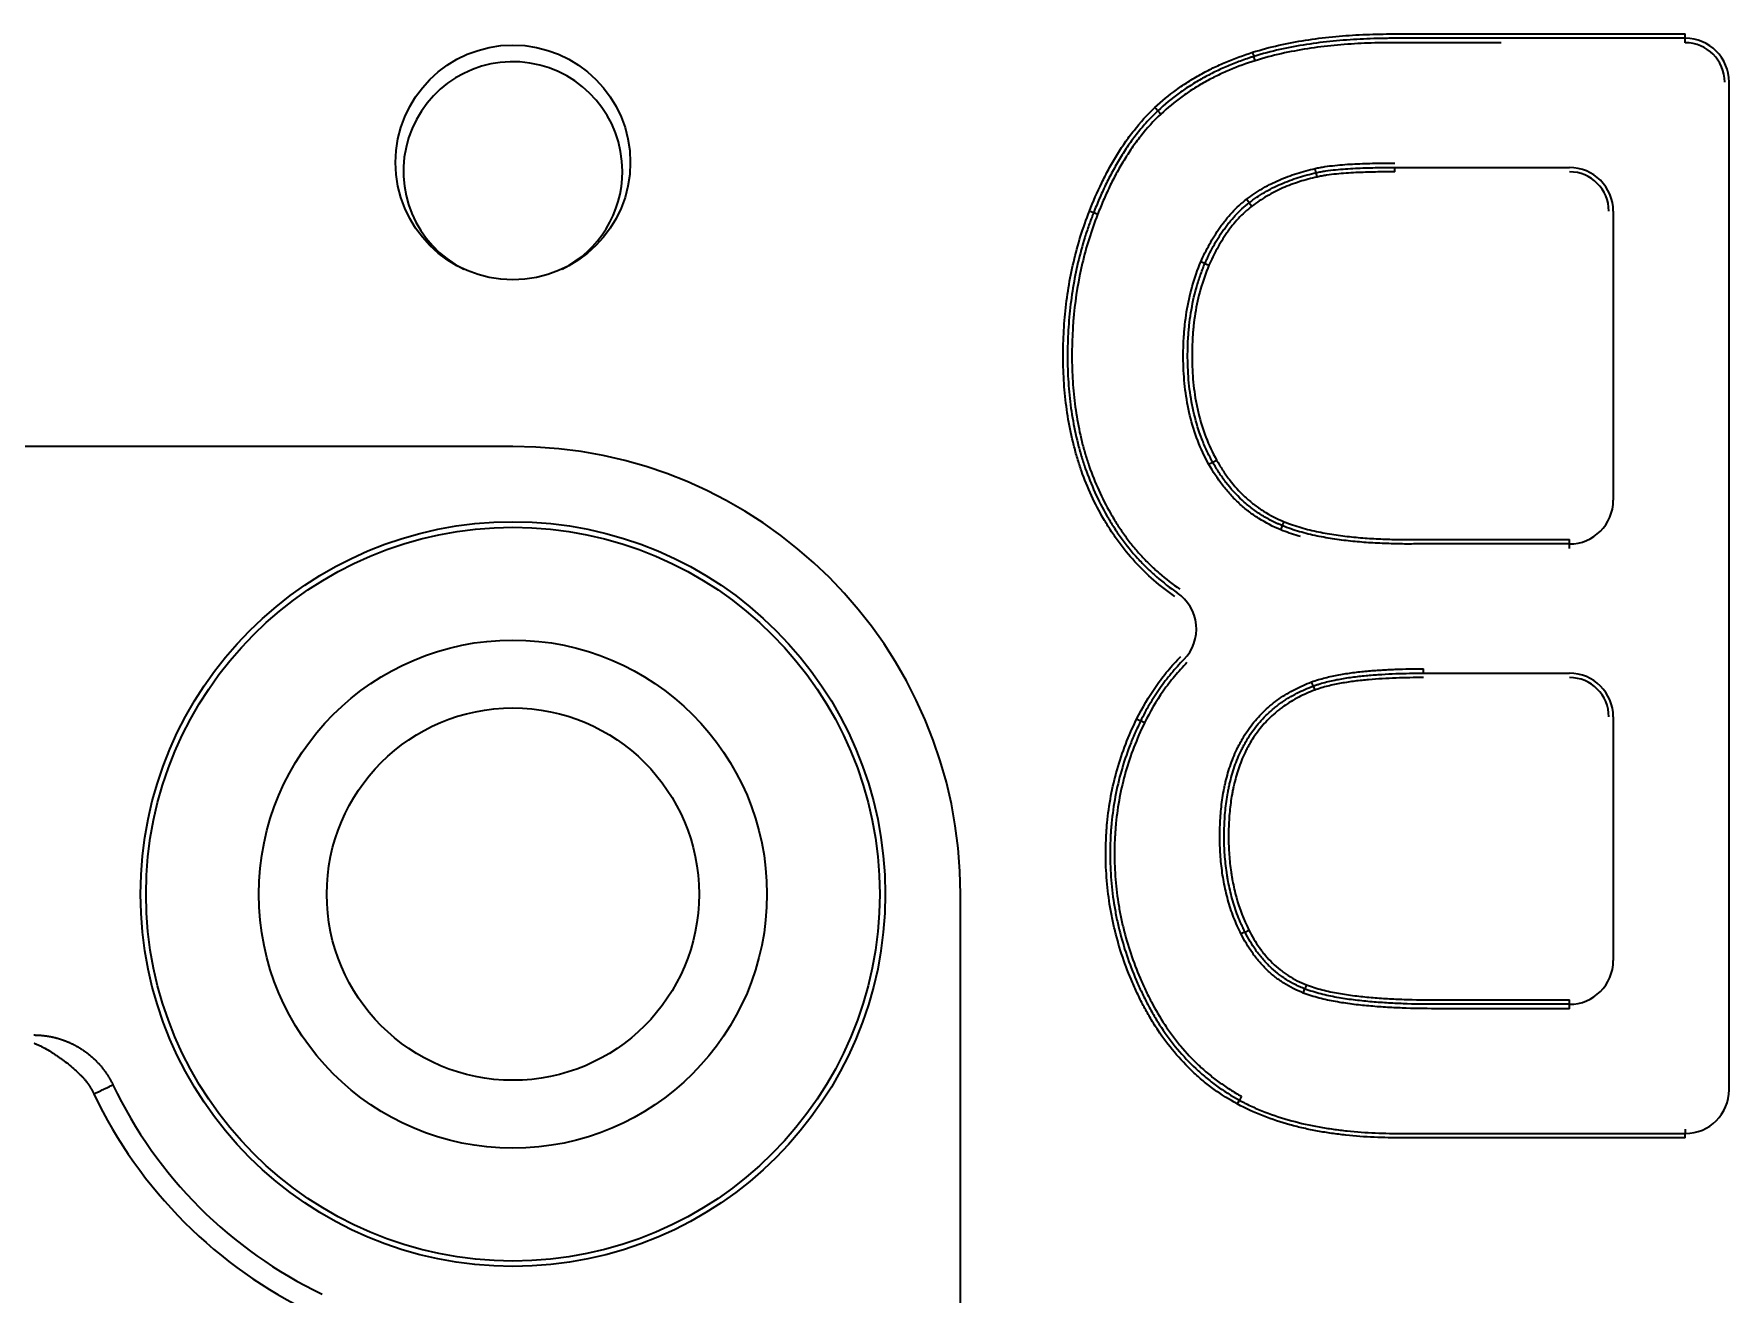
# Model space of a CAD drawing. Header units: inches. Extents: x 90 to 4162, y -443 to 3471.
# Drawn here: x 2273.96 to 2312.66, y 2682.14 to 2710.91 of the extents above; entities that cross this region are included whole.
import ezdxf

# ---------------------------------------------------------------- set-up
doc = ezdxf.new("R2010")
doc.units = ezdxf.units.IN
doc.layers.add('1', color=7, linetype='Continuous', true_color=0xffffff)

msp = doc.modelspace()

# ---------------------------------------------------------------- linework, layer by layer
at = {"layer": '1', "color": 7, "linetype": 'Continuous', "lineweight": 35}
for p, q in [((2311.656, 2710.81), (2311.656, 2710.91)), ((2311.656, 2710.71), (2311.656, 2710.81)), ((2301.835, 2710.299), (2301.804, 2710.395)), ((2312.656, 2686.81), (2312.656, 2709.81)), ((2303.249, 2707.643), (2303.227, 2707.741)), ((2305.028, 2707.762), (2305.028, 2707.862)), ((2305.028, 2707.862), (2309.011, 2707.862)), ((2301.702, 2707.056), (2301.64, 2707.135)), ((2298.146, 2706.826), (2298.053, 2706.862)), ((2301.702, 2707.056), (2301.763, 2706.977)), ((2310.011, 2706.862), (2310.011, 2700.267)), ((2300.689, 2705.668), (2300.597, 2705.709)), ((2300.689, 2705.668), (2300.78, 2705.628)), ((2284.891, 2701.494), (2270.891, 2701.494)), ((2300.868, 2701.134), (2300.955, 2701.183)), ((2302.421, 2699.59), (2302.459, 2699.682)), ((2309.011, 2699.267), (2309.011, 2699.367)), ((2309.011, 2699.167), (2309.011, 2699.267)), ((2305.682, 2696.318), (2305.682, 2696.418)), ((2305.682, 2696.318), (2309.011, 2696.318)), ((2303.16, 2696.024), (2303.195, 2695.93)), ((2299.22, 2695.225), (2299.131, 2695.268)), ((2310.011, 2695.318), (2310.011, 2689.759)), ((2295.108, 2677.276), (2295.108, 2691.276)), ((2301.605, 2690.409), (2301.694, 2690.454)), ((2302.935, 2689.017), (2302.971, 2689.11)), ((2309.011, 2688.759), (2309.011, 2688.859)), ((2309.011, 2688.659), (2309.011, 2688.759)), ((2301.525, 2686.659), (2301.477, 2686.571)), ((2301.477, 2686.571), (2301.429, 2686.484)), ((2311.656, 2685.91), (2311.656, 2685.81)), ((2311.656, 2685.71), (2311.656, 2685.81))]:
    msp.add_line(p, q, dxfattribs=at)
for centre, radius in [((2284.891, 2707.976), 2.68), ((2284.891, 2691.276), 8.5), ((2284.891, 2691.274), 8.375), ((2284.891, 2691.274), 5.8), ((2284.891, 2691.274), 4.25)]:
    msp.add_circle(centre, radius, dxfattribs=at)
for centre, radius, start, end in [((2311.656, 2709.81), 1, 0, 90), ((2311.656, 2709.81), 0.9, 0, 90), ((2284.891, 2707.776), 2.5, 0, 243.2925), ((2284.891, 2707.776), 2.5, 296.7019, 0), ((2309.011, 2706.862), 1, 0, 90), ((2309.011, 2706.862), 0.9, 0, 90), ((2284.891, 2691.276), 10.217, 0, 90), ((2309.011, 2700.267), 1, 270, 0), ((2299.494, 2697.328), 1, 315.5879, 55.5855), ((2309.011, 2695.318), 1, 0, 90), ((2309.011, 2695.318), 0.9, 0, 90), ((2309.011, 2689.759), 1, 270, 0), ((2284.891, 2691.276), 10.6, 205.5003, 244.4997), ((2284.891, 2691.276), 10.117, 205.5003, 244.4997), ((2311.656, 2686.81), 1, 270, 0)]:
    msp.add_arc(centre, radius, start, end, dxfattribs=at)
for centre, major_axis, ratio, start_param, end_param in [((2301.774, 2710.49), (0.03, -0.0954), 0.004943, 4.712389, 6.283185), ((2299.546, 2709.227), (0.0686, -0.0728), 0.005836, 0, 1.570796), ((2299.683, 2709.081), (0.0682, -0.0732), 0.005836, 1.570796, 3.141593), ((2298.239, 2706.789), (0.0931, -0.0365), 0.002154, 1.570796, 3.141593), ((2300.781, 2701.085), (-0.0872, -0.0489), 0.003959, 3.141593, 4.712389), ((2302.497, 2699.775), (-0.0377, -0.0926), 0.005423, 0, 1.570782), ((2303.125, 2696.118), (-0.0351, 0.0936), 0.002512, 3.141593, 4.712389), ((2299.31, 2695.18), (0.0897, -0.0441), 0.004362, 1.570796, 3.141593), ((2301.515, 2690.364), (-0.0892, -0.0452), 0.004078, 3.141593, 4.712389), ((2303.007, 2689.204), (-0.0364, -0.0931), 0.002929, 4.712393, 6.283185)]:
    msp.add_ellipse(centre, major_axis=major_axis, ratio=ratio, start_param=start_param, end_param=end_param, dxfattribs=at)
for points, knots in [([(2301.774, 2710.49), (2301.974, 2710.553), (2302.175, 2710.606), (2302.58, 2710.697), (2302.783, 2710.735), (2303.19, 2710.798), (2303.394, 2710.824), (2303.803, 2710.864), (2304.008, 2710.879), (2304.42, 2710.901), (2304.626, 2710.907), (2304.884, 2710.91), (2304.936, 2710.91), (2305.039, 2710.91), (2305.091, 2710.91), (2305.246, 2710.91), (2305.763, 2710.91), (2307.934, 2710.91), (2310.002, 2710.91), (2311.656, 2710.91)], [0, 0, 0, 0, 0.0625, 0.0625, 0.125, 0.125, 0.1875, 0.1875, 0.25, 0.25, 0.3125, 0.3125, 0.328125, 0.328125, 0.34375, 0.34375, 0.375, 0.5, 1, 1, 1, 1]), ([(2311.656, 2710.81), (2310.007, 2710.81), (2307.945, 2710.81), (2305.78, 2710.81), (2305.264, 2710.81), (2305.11, 2710.81), (2305.058, 2710.81), (2304.955, 2710.81), (2304.903, 2710.81), (2304.646, 2710.807), (2304.439, 2710.801), (2304.027, 2710.78), (2303.822, 2710.765), (2303.413, 2710.725), (2303.209, 2710.7), (2302.804, 2710.637), (2302.602, 2710.6), (2302.201, 2710.509), (2302.002, 2710.457), (2301.804, 2710.395)], [0, 0, 0, 0, 0.5, 0.625, 0.65625, 0.65625, 0.671875, 0.671875, 0.6875, 0.6875, 0.75, 0.75, 0.8125, 0.8125, 0.875, 0.875, 0.9375, 0.9375, 1, 1, 1, 1]), ([(2307.456, 2710.71), (2307.212, 2710.71), (2306.556, 2710.71), (2305.798, 2710.71), (2305.284, 2710.71), (2305.13, 2710.71), (2305.079, 2710.71), (2304.976, 2710.71), (2304.925, 2710.71), (2304.668, 2710.708), (2304.462, 2710.702), (2304.051, 2710.682), (2303.846, 2710.667), (2303.439, 2710.628), (2303.235, 2710.603), (2302.831, 2710.54), (2302.63, 2710.503), (2302.23, 2710.414), (2302.032, 2710.361), (2301.835, 2710.299)], [0, 0, 0, 0, 0.129346, 0.34701, 0.401426, 0.401426, 0.428634, 0.428634, 0.455842, 0.455842, 0.564673, 0.564673, 0.673505, 0.673505, 0.782337, 0.782337, 0.891168, 0.891168, 1, 1, 1, 1]), ([(2299.546, 2709.227), (2299.703, 2709.375), (2299.869, 2709.512), (2300.129, 2709.7), (2300.263, 2709.791), (2300.4, 2709.875), (2300.493, 2709.93), (2300.54, 2709.957), (2300.681, 2710.036), (2300.776, 2710.085), (2300.922, 2710.156), (2300.97, 2710.179), (2301.069, 2710.223), (2301.118, 2710.245), (2301.366, 2710.35), (2301.568, 2710.424), (2301.774, 2710.49)], [0, 0, 0, 0, 0.25, 0.25, 0.375, 0.4375, 0.4375, 0.5, 0.5, 0.625, 0.625, 0.6875, 0.6875, 0.75, 0.75, 1, 1, 1, 1]), ([(2301.804, 2710.395), (2301.779, 2710.387), (2301.754, 2710.378), (2301.704, 2710.362), (2301.628, 2710.336), (2301.454, 2710.274), (2301.306, 2710.216), (2301.16, 2710.154), (2301.111, 2710.133), (2301.015, 2710.089), (2300.871, 2710.022), (2300.73, 2709.948), (2300.591, 2709.871), (2300.545, 2709.845), (2300.454, 2709.791), (2300.319, 2709.708), (2300.013, 2709.501), (2299.769, 2709.3), (2299.614, 2709.154)], [0, 0, 0, 0, 0.03125, 0.03125, 0.0625, 0.125, 0.25, 0.25, 0.3125, 0.3125, 0.375, 0.5, 0.5, 0.5625, 0.5625, 0.625, 0.75, 1, 1, 1, 1]), ([(2301.835, 2710.299), (2301.636, 2710.236), (2301.441, 2710.164), (2301.201, 2710.063), (2301.154, 2710.042), (2301.059, 2709.999), (2300.918, 2709.933), (2300.779, 2709.861), (2300.597, 2709.761), (2300.508, 2709.707), (2300.332, 2709.596), (2300.246, 2709.538), (2299.995, 2709.356), (2299.835, 2709.224), (2299.683, 2709.081)], [0, 0, 0, 0, 0.25, 0.25, 0.3125, 0.3125, 0.375, 0.5, 0.5, 0.625, 0.625, 0.75, 0.75, 1, 1, 1, 1]), ([(2298.053, 2706.862), (2298.138, 2707.082), (2298.231, 2707.297), (2298.384, 2707.615), (2298.438, 2707.719), (2298.521, 2707.874), (2298.55, 2707.926), (2298.609, 2708.028), (2298.638, 2708.079), (2298.73, 2708.229), (2298.794, 2708.328), (2298.894, 2708.473), (2298.928, 2708.521), (2298.998, 2708.615), (2299.034, 2708.662), (2299.216, 2708.893), (2299.374, 2709.066), (2299.546, 2709.227)], [0, 0, 0, 0, 0.25, 0.25, 0.375, 0.375, 0.4375, 0.4375, 0.5, 0.5, 0.625, 0.625, 0.6875, 0.6875, 0.75, 0.75, 1, 1, 1, 1]), ([(2299.614, 2709.154), (2299.609, 2709.149), (2299.604, 2709.144), (2299.593, 2709.134), (2299.577, 2709.119), (2299.541, 2709.084), (2299.469, 2709.013), (2299.41, 2708.95), (2299.293, 2708.822), (2299.218, 2708.734), (2299.111, 2708.598), (2299.075, 2708.552), (2299.007, 2708.459), (2298.973, 2708.411), (2298.875, 2708.269), (2298.812, 2708.172), (2298.722, 2708.023), (2298.693, 2707.974), (2298.635, 2707.873), (2298.607, 2707.823), (2298.525, 2707.67), (2298.472, 2707.567), (2298.372, 2707.359), (2298.324, 2707.253), (2298.232, 2707.041), (2298.188, 2706.934), (2298.146, 2706.826)], [0, 0, 0, 0, 0.007812, 0.007812, 0.015625, 0.03125, 0.0625, 0.125, 0.125, 0.25, 0.25, 0.3125, 0.3125, 0.375, 0.375, 0.5, 0.5, 0.5625, 0.5625, 0.625, 0.625, 0.75, 0.75, 0.875, 0.875, 1, 1, 1, 1]), ([(2299.683, 2709.081), (2299.516, 2708.926), (2299.364, 2708.757), (2299.188, 2708.534), (2299.153, 2708.489), (2299.085, 2708.397), (2299.052, 2708.35), (2298.956, 2708.21), (2298.894, 2708.114), (2298.806, 2707.968), (2298.777, 2707.919), (2298.72, 2707.82), (2298.693, 2707.771), (2298.612, 2707.62), (2298.56, 2707.519), (2298.461, 2707.314), (2298.414, 2707.21), (2298.324, 2707.001), (2298.281, 2706.896), (2298.239, 2706.79)], [0, 0, 0, 0, 0.25, 0.25, 0.3125, 0.3125, 0.375, 0.375, 0.5, 0.5, 0.5625, 0.5625, 0.625, 0.625, 0.75, 0.75, 0.875, 0.875, 1, 1, 1, 1]), ([(2303.204, 2707.838), (2303.241, 2707.847), (2303.279, 2707.855), (2303.354, 2707.869), (2303.391, 2707.875), (2303.504, 2707.892), (2303.58, 2707.901), (2303.732, 2707.917), (2303.808, 2707.924), (2303.96, 2707.935), (2304.036, 2707.939), (2304.265, 2707.95), (2304.417, 2707.955), (2304.722, 2707.961), (2304.875, 2707.962), (2305.028, 2707.962)], [0, 0, 0, 0, 0.0625, 0.0625, 0.125, 0.125, 0.25, 0.25, 0.375, 0.375, 0.5, 0.5, 0.75, 0.75, 1, 1, 1, 1]), ([(2301.64, 2707.135), (2301.754, 2707.224), (2301.873, 2707.305), (2302.028, 2707.396), (2302.06, 2707.414), (2302.123, 2707.449), (2302.219, 2707.499), (2302.316, 2707.545), (2302.448, 2707.603), (2302.515, 2707.63), (2302.65, 2707.681), (2302.718, 2707.704), (2302.855, 2707.748), (2302.924, 2707.768), (2303.064, 2707.805), (2303.134, 2707.822), (2303.204, 2707.838)], [0, 0, 0, 0, 0.25, 0.25, 0.3125, 0.3125, 0.375, 0.5, 0.5, 0.625, 0.625, 0.75, 0.75, 0.875, 0.875, 1, 1, 1, 1]), ([(2301.702, 2707.056), (2301.716, 2707.067), (2301.73, 2707.078), (2301.758, 2707.099), (2301.8, 2707.13), (2301.9, 2707.201), (2301.989, 2707.257), (2302.11, 2707.328), (2302.172, 2707.362), (2302.297, 2707.426), (2302.361, 2707.456), (2302.489, 2707.512), (2302.555, 2707.538), (2302.686, 2707.588), (2302.753, 2707.61), (2302.953, 2707.674), (2303.089, 2707.71), (2303.227, 2707.741)], [0, 0, 0, 0, 0.03125, 0.03125, 0.0625, 0.125, 0.25, 0.25, 0.375, 0.375, 0.5, 0.5, 0.625, 0.625, 0.75, 0.75, 1, 1, 1, 1]), ([(2303.249, 2707.643), (2303.115, 2707.614), (2302.983, 2707.579), (2302.787, 2707.517), (2302.723, 2707.494), (2302.594, 2707.446), (2302.531, 2707.421), (2302.405, 2707.366), (2302.344, 2707.337), (2302.222, 2707.275), (2302.162, 2707.242), (2301.985, 2707.138), (2301.871, 2707.062), (2301.763, 2706.977)], [0, 0, 0, 0, 0.25, 0.25, 0.375, 0.375, 0.5, 0.5, 0.625, 0.625, 0.75, 0.75, 1, 1, 1, 1]), ([(2303.227, 2707.741), (2303.227, 2707.741), (2303.226, 2707.741), (2303.226, 2707.744), (2303.225, 2707.746), (2303.224, 2707.75), (2303.224, 2707.753), (2303.222, 2707.761), (2303.221, 2707.765), (2303.219, 2707.774), (2303.218, 2707.779), (2303.215, 2707.789), (2303.214, 2707.795), (2303.211, 2707.807), (2303.21, 2707.813), (2303.207, 2707.825), (2303.206, 2707.832), (2303.204, 2707.838)], [0, 0, 0, 0, 0.113036, 0.113036, 0.239746, 0.239746, 0.366455, 0.366455, 0.493164, 0.493164, 0.619873, 0.619873, 0.746582, 0.746582, 0.873291, 0.873291, 1, 1, 1, 1]), ([(2303.227, 2707.741), (2303.263, 2707.749), (2303.3, 2707.757), (2303.374, 2707.771), (2303.411, 2707.777), (2303.523, 2707.794), (2303.598, 2707.803), (2303.748, 2707.818), (2303.823, 2707.824), (2303.973, 2707.835), (2304.049, 2707.84), (2304.274, 2707.851), (2304.425, 2707.855), (2304.726, 2707.861), (2304.877, 2707.862), (2305.028, 2707.862)], [0, 0, 0, 0, 0.0625, 0.0625, 0.125, 0.125, 0.25, 0.25, 0.375, 0.375, 0.5, 0.5, 0.75, 0.75, 1, 1, 1, 1]), ([(2305.028, 2707.762), (2304.879, 2707.762), (2304.73, 2707.761), (2304.432, 2707.755), (2304.284, 2707.751), (2304.061, 2707.74), (2303.986, 2707.736), (2303.838, 2707.725), (2303.764, 2707.719), (2303.616, 2707.704), (2303.542, 2707.695), (2303.432, 2707.679), (2303.395, 2707.673), (2303.322, 2707.659), (2303.285, 2707.652), (2303.249, 2707.643)], [0, 0, 0, 0, 0.25, 0.25, 0.5, 0.5, 0.625, 0.625, 0.75, 0.75, 0.875, 0.875, 0.9375, 0.9375, 1, 1, 1, 1]), ([(2300.597, 2705.709), (2300.657, 2705.845), (2300.722, 2705.979), (2300.83, 2706.175), (2300.868, 2706.24), (2300.946, 2706.366), (2300.987, 2706.428), (2301.052, 2706.52), (2301.074, 2706.55), (2301.119, 2706.609), (2301.142, 2706.639), (2301.212, 2706.725), (2301.261, 2706.781), (2301.412, 2706.944), (2301.522, 2707.044), (2301.64, 2707.135)], [0, 0, 0, 0, 0.25, 0.25, 0.375, 0.375, 0.5, 0.5, 0.5625, 0.5625, 0.625, 0.625, 0.75, 0.75, 1, 1, 1, 1]), ([(2300.002, 2698.071), (2299.665, 2698.302), (2299.362, 2698.565), (2298.956, 2699.009), (2298.797, 2699.203), (2298.651, 2699.41), (2298.593, 2699.494), (2298.565, 2699.536), (2298.481, 2699.665), (2298.428, 2699.751), (2298.174, 2700.189), (2298.006, 2700.555), (2297.839, 2701.031), (2297.792, 2701.175), (2297.749, 2701.322), (2297.722, 2701.42), (2297.709, 2701.469), (2297.646, 2701.715), (2297.604, 2701.913), (2297.537, 2702.309), (2297.511, 2702.508), (2297.473, 2702.907), (2297.461, 2703.107), (2297.453, 2703.408), (2297.452, 2703.508), (2297.453, 2703.71), (2297.457, 2703.911), (2297.467, 2704.113), (2297.48, 2704.315), (2297.488, 2704.416), (2297.537, 2704.92), (2297.601, 2705.317), (2297.785, 2706.099), (2297.904, 2706.484), (2298.053, 2706.862)], [0, 0, 0, 0, 0.125, 0.125, 0.1875, 0.203125, 0.203125, 0.21875, 0.21875, 0.25, 0.25, 0.375, 0.375, 0.40625, 0.421875, 0.421875, 0.4375, 0.4375, 0.5, 0.5, 0.5625, 0.5625, 0.625, 0.625, 0.65625, 0.65625, 0.6875, 0.71875, 0.71875, 0.75, 0.75, 0.875, 0.875, 1, 1, 1, 1]), ([(2298.146, 2706.826), (2298.145, 2706.823), (2298.144, 2706.82), (2298.141, 2706.814), (2298.138, 2706.806), (2298.13, 2706.785), (2298.114, 2706.744), (2298.084, 2706.663), (2298.024, 2706.499), (2297.915, 2706.169), (2297.837, 2705.883), (2297.701, 2705.306), (2297.637, 2704.915), (2297.589, 2704.419), (2297.58, 2704.319), (2297.567, 2704.121), (2297.557, 2703.922), (2297.553, 2703.724), (2297.552, 2703.526), (2297.553, 2703.427), (2297.56, 2703.131), (2297.571, 2702.934), (2297.607, 2702.542), (2297.632, 2702.346), (2297.698, 2701.955), (2297.738, 2701.761), (2297.799, 2701.519), (2297.812, 2701.47), (2297.838, 2701.373), (2297.88, 2701.229), (2298.048, 2700.708), (2298.252, 2700.257), (2298.5, 2699.825), (2298.552, 2699.74), (2298.633, 2699.614), (2298.661, 2699.572), (2298.718, 2699.489), (2298.747, 2699.448), (2298.894, 2699.244), (2299.019, 2699.089), (2299.221, 2698.867), (2299.291, 2698.795), (2299.398, 2698.69), (2299.435, 2698.655), (2299.509, 2698.587), (2299.695, 2698.42), (2299.893, 2698.267), (2300.059, 2698.153)], [0, 0, 0, 0, 0.000977, 0.000977, 0.001953, 0.003906, 0.007812, 0.015625, 0.03125, 0.0625, 0.125, 0.125, 0.25, 0.25, 0.28125, 0.28125, 0.3125, 0.34375, 0.34375, 0.375, 0.375, 0.4375, 0.4375, 0.5, 0.5, 0.5625, 0.5625, 0.578125, 0.578125, 0.59375, 0.625, 0.75, 0.75, 0.78125, 0.78125, 0.796875, 0.796875, 0.8125, 0.8125, 0.875, 0.875, 0.90625, 0.90625, 0.921875, 0.921875, 0.9375, 1, 1, 1, 1]), ([(2298.239, 2706.79), (2298.095, 2706.423), (2297.979, 2706.049), (2297.8, 2705.291), (2297.737, 2704.906), (2297.694, 2704.467), (2297.689, 2704.418), (2297.681, 2704.32), (2297.678, 2704.271), (2297.668, 2704.123), (2297.658, 2703.927), (2297.651, 2703.634), (2297.653, 2703.439), (2297.66, 2703.147), (2297.67, 2702.953), (2297.705, 2702.566), (2297.73, 2702.373), (2297.793, 2701.988), (2297.832, 2701.797), (2297.892, 2701.558), (2297.904, 2701.51), (2297.93, 2701.415), (2297.944, 2701.368), (2297.986, 2701.226), (2298.136, 2700.757), (2298.337, 2700.312), (2298.58, 2699.886), (2298.631, 2699.802), (2298.711, 2699.678), (2298.738, 2699.636), (2298.794, 2699.554), (2298.822, 2699.514), (2298.88, 2699.433), (2298.91, 2699.394), (2298.969, 2699.315), (2299.061, 2699.199), (2299.221, 2699.011), (2299.358, 2698.869), (2299.464, 2698.765), (2299.5, 2698.731), (2299.573, 2698.664), (2299.757, 2698.499), (2299.952, 2698.348), (2300.115, 2698.236)], [0, 0, 0, 0, 0.125, 0.125, 0.25, 0.25, 0.265625, 0.265625, 0.28125, 0.28125, 0.3125, 0.34375, 0.375, 0.375, 0.4375, 0.4375, 0.5, 0.5, 0.5625, 0.5625, 0.578125, 0.578125, 0.59375, 0.59375, 0.625, 0.75, 0.75, 0.78125, 0.78125, 0.796875, 0.796875, 0.8125, 0.8125, 0.828125, 0.828125, 0.84375, 0.875, 0.90625, 0.90625, 0.921875, 0.921875, 0.9375, 1, 1, 1, 1]), ([(2300.689, 2705.668), (2300.703, 2705.702), (2300.718, 2705.735), (2300.749, 2705.8), (2300.795, 2705.899), (2300.845, 2705.995), (2300.915, 2706.122), (2300.952, 2706.185), (2301.028, 2706.308), (2301.068, 2706.368), (2301.13, 2706.457), (2301.151, 2706.486), (2301.195, 2706.544), (2301.217, 2706.573), (2301.286, 2706.657), (2301.333, 2706.712), (2301.48, 2706.87), (2301.586, 2706.968), (2301.702, 2707.056)], [0, 0, 0, 0, 0.0625, 0.0625, 0.125, 0.25, 0.25, 0.375, 0.375, 0.5, 0.5, 0.5625, 0.5625, 0.625, 0.625, 0.75, 0.75, 1, 1, 1, 1]), ([(2301.763, 2706.977), (2301.651, 2706.892), (2301.548, 2706.797), (2301.405, 2706.643), (2301.359, 2706.59), (2301.293, 2706.507), (2301.271, 2706.48), (2301.229, 2706.423), (2301.167, 2706.338), (2301.109, 2706.25), (2301.035, 2706.13), (2301, 2706.069), (2300.898, 2705.884), (2300.837, 2705.757), (2300.78, 2705.628)], [0, 0, 0, 0, 0.25, 0.25, 0.375, 0.375, 0.4375, 0.4375, 0.5, 0.625, 0.625, 0.75, 0.75, 1, 1, 1, 1]), ([(2300.78, 2701.085), (2300.682, 2701.261), (2300.598, 2701.441), (2300.455, 2701.812), (2300.396, 2702.003), (2300.301, 2702.393), (2300.266, 2702.589), (2300.217, 2702.982), (2300.203, 2703.179), (2300.195, 2703.476), (2300.194, 2703.575), (2300.197, 2703.774), (2300.201, 2703.873), (2300.21, 2704.023), (2300.213, 2704.073), (2300.222, 2704.172), (2300.236, 2704.321), (2300.256, 2704.469), (2300.303, 2704.762), (2300.345, 2704.956), (2300.453, 2705.336), (2300.518, 2705.524), (2300.597, 2705.709)], [0, 0, 0, 0, 0.125, 0.125, 0.25, 0.25, 0.375, 0.375, 0.5, 0.5, 0.5625, 0.5625, 0.625, 0.625, 0.65625, 0.65625, 0.6875, 0.75, 0.75, 0.875, 0.875, 1, 1, 1, 1]), ([(2300.868, 2701.134), (2300.866, 2701.137), (2300.865, 2701.139), (2300.862, 2701.145), (2300.857, 2701.153), (2300.847, 2701.172), (2300.827, 2701.209), (2300.787, 2701.285), (2300.711, 2701.439), (2300.654, 2701.573), (2300.549, 2701.845), (2300.492, 2702.032), (2300.434, 2702.27), (2300.423, 2702.318), (2300.403, 2702.414), (2300.375, 2702.558), (2300.353, 2702.702), (2300.317, 2702.991), (2300.303, 2703.184), (2300.295, 2703.474), (2300.294, 2703.571), (2300.297, 2703.765), (2300.301, 2703.863), (2300.309, 2704.009), (2300.313, 2704.057), (2300.321, 2704.155), (2300.325, 2704.204), (2300.341, 2704.35), (2300.354, 2704.447), (2300.4, 2704.736), (2300.441, 2704.927), (2300.52, 2705.209), (2300.55, 2705.302), (2300.615, 2705.487), (2300.65, 2705.578), (2300.689, 2705.668)], [0, 0, 0, 0, 0.001953, 0.001953, 0.003906, 0.007812, 0.015625, 0.03125, 0.0625, 0.125, 0.125, 0.25, 0.25, 0.28125, 0.28125, 0.3125, 0.375, 0.375, 0.5, 0.5, 0.5625, 0.5625, 0.625, 0.625, 0.65625, 0.65625, 0.6875, 0.6875, 0.75, 0.75, 0.875, 0.875, 0.9375, 0.9375, 1, 1, 1, 1]), ([(2300.78, 2705.628), (2300.704, 2705.451), (2300.642, 2705.271), (2300.539, 2704.904), (2300.498, 2704.718), (2300.453, 2704.435), (2300.441, 2704.34), (2300.425, 2704.197), (2300.421, 2704.149), (2300.413, 2704.053), (2300.402, 2703.91), (2300.397, 2703.767), (2300.394, 2703.576), (2300.395, 2703.481), (2300.402, 2703.196), (2300.416, 2703.006), (2300.451, 2702.722), (2300.465, 2702.628), (2300.491, 2702.487), (2300.5, 2702.44), (2300.519, 2702.345), (2300.53, 2702.298), (2300.586, 2702.064), (2300.643, 2701.881), (2300.78, 2701.525), (2300.861, 2701.351), (2300.955, 2701.183)], [0, 0, 0, 0, 0.125, 0.125, 0.25, 0.25, 0.3125, 0.3125, 0.34375, 0.34375, 0.375, 0.4375, 0.4375, 0.5, 0.5, 0.625, 0.625, 0.6875, 0.6875, 0.71875, 0.71875, 0.75, 0.75, 0.875, 0.875, 1, 1, 1, 1]), ([(2302.421, 2699.59), (2302.246, 2699.662), (2302.077, 2699.749), (2301.877, 2699.876), (2301.838, 2699.902), (2301.76, 2699.956), (2301.646, 2700.04), (2301.468, 2700.191), (2301.303, 2700.357), (2301.21, 2700.464), (2301.149, 2700.536), (2301.12, 2700.573), (2300.975, 2700.761), (2300.873, 2700.92), (2300.78, 2701.085)], [0, 0, 0, 0, 0.25, 0.25, 0.3125, 0.3125, 0.375, 0.5, 0.625, 0.6875, 0.6875, 0.75, 0.75, 1, 1, 1, 1]), ([(2302.459, 2699.682), (2302.449, 2699.687), (2302.438, 2699.691), (2302.417, 2699.7), (2302.385, 2699.714), (2302.312, 2699.747), (2302.168, 2699.817), (2302.048, 2699.886), (2301.932, 2699.959), (2301.894, 2699.985), (2301.818, 2700.038), (2301.708, 2700.119), (2301.465, 2700.324), (2301.281, 2700.527), (2301.141, 2700.709), (2301.114, 2700.746), (2301.061, 2700.821), (2301.035, 2700.859), (2300.96, 2700.975), (2300.913, 2701.054), (2300.868, 2701.134)], [0, 0, 0, 0, 0.015625, 0.015625, 0.03125, 0.0625, 0.125, 0.25, 0.25, 0.3125, 0.3125, 0.375, 0.5, 0.75, 0.75, 0.8125, 0.8125, 0.875, 0.875, 1, 1, 1, 1]), ([(2300.955, 2701.183), (2300.999, 2701.105), (2301.044, 2701.028), (2301.117, 2700.916), (2301.142, 2700.88), (2301.194, 2700.807), (2301.22, 2700.771), (2301.356, 2700.594), (2301.474, 2700.463), (2301.668, 2700.284), (2301.769, 2700.198), (2301.876, 2700.119), (2301.949, 2700.068), (2301.986, 2700.043), (2302.174, 2699.924), (2302.332, 2699.843), (2302.497, 2699.775)], [0, 0, 0, 0, 0.125, 0.125, 0.1875, 0.1875, 0.25, 0.25, 0.5, 0.5, 0.625, 0.6875, 0.6875, 0.75, 0.75, 1, 1, 1, 1]), ([(2302.869, 2699.438), (2302.85, 2699.444), (2302.832, 2699.449), (2302.68, 2699.493), (2302.55, 2699.537), (2302.421, 2699.59)], [0, 0, 0, 0, 0.122999, 0.122999, 1, 1, 1, 1]), ([(2309.011, 2699.267), (2307.911, 2699.267), (2306.743, 2699.267), (2305.574, 2699.267), (2305.437, 2699.267), (2305.368, 2699.266), (2305.162, 2699.267), (2305.025, 2699.27), (2304.75, 2699.279), (2304.612, 2699.285), (2304.338, 2699.302), (2304.201, 2699.313), (2303.928, 2699.341), (2303.792, 2699.357), (2303.588, 2699.387), (2303.52, 2699.398), (2303.384, 2699.422), (2303.317, 2699.435), (2303.115, 2699.477), (2302.981, 2699.51), (2302.717, 2699.586), (2302.587, 2699.63), (2302.459, 2699.682)], [0, 0, 0, 0, 0.5, 0.53125, 0.53125, 0.5625, 0.5625, 0.625, 0.625, 0.6875, 0.6875, 0.75, 0.75, 0.8125, 0.8125, 0.84375, 0.84375, 0.875, 0.875, 0.9375, 0.9375, 1, 1, 1, 1]), ([(2302.497, 2699.775), (2302.562, 2699.748), (2302.626, 2699.725), (2302.756, 2699.68), (2302.821, 2699.66), (2303.018, 2699.603), (2303.15, 2699.572), (2303.416, 2699.517), (2303.55, 2699.494), (2303.819, 2699.455), (2303.954, 2699.438), (2304.225, 2699.411), (2304.361, 2699.401), (2304.634, 2699.384), (2304.77, 2699.378), (2305.044, 2699.369), (2305.181, 2699.367), (2305.352, 2699.367), (2305.386, 2699.367), (2305.454, 2699.367), (2305.557, 2699.367), (2306.754, 2699.367), (2307.917, 2699.367), (2309.011, 2699.367)], [0, 0, 0, 0, 0.03125, 0.03125, 0.0625, 0.0625, 0.125, 0.125, 0.1875, 0.1875, 0.25, 0.25, 0.3125, 0.3125, 0.375, 0.375, 0.4375, 0.4375, 0.453125, 0.453125, 0.46875, 0.5, 1, 1, 1, 1]), ([(2299.131, 2695.268), (2299.259, 2695.532), (2299.407, 2695.784), (2299.66, 2696.144), (2299.749, 2696.261), (2299.936, 2696.485), (2300.034, 2696.594), (2300.136, 2696.699)], [0, 0, 0, 0, 0.5, 0.5, 0.75, 0.75, 1, 1, 1, 1]), ([(2300.208, 2696.629), (2300.107, 2696.526), (2300.011, 2696.419), (2299.828, 2696.199), (2299.74, 2696.085), (2299.575, 2695.85), (2299.497, 2695.729), (2299.351, 2695.481), (2299.283, 2695.354), (2299.22, 2695.225)], [0, 0, 0, 0, 0.25, 0.25, 0.5, 0.5, 0.75, 0.75, 1, 1, 1, 1]), ([(2300.279, 2696.559), (2300.18, 2696.458), (2300.086, 2696.353), (2299.906, 2696.137), (2299.82, 2696.025), (2299.576, 2695.678), (2299.434, 2695.435), (2299.31, 2695.181)], [0, 0, 0, 0, 0.25, 0.25, 0.5, 0.5, 1, 1, 1, 1]), ([(2303.125, 2696.118), (2303.176, 2696.137), (2303.227, 2696.154), (2303.33, 2696.186), (2303.382, 2696.2), (2303.538, 2696.24), (2303.643, 2696.262), (2303.802, 2696.291), (2303.855, 2696.3), (2303.962, 2696.316), (2304.015, 2696.324), (2304.176, 2696.345), (2304.283, 2696.356), (2304.497, 2696.376), (2304.605, 2696.384), (2304.82, 2696.397), (2304.928, 2696.403), (2305.251, 2696.415), (2305.467, 2696.418), (2305.682, 2696.418)], [0, 0, 0, 0, 0.0625, 0.0625, 0.125, 0.125, 0.25, 0.25, 0.3125, 0.3125, 0.375, 0.375, 0.5, 0.5, 0.625, 0.625, 0.75, 0.75, 1, 1, 1, 1]), ([(2303.16, 2696.024), (2303.163, 2696.025), (2303.166, 2696.026), (2303.173, 2696.029), (2303.182, 2696.032), (2303.204, 2696.04), (2303.248, 2696.055), (2303.286, 2696.067), (2303.362, 2696.091), (2303.413, 2696.105), (2303.567, 2696.144), (2303.671, 2696.166), (2303.88, 2696.203), (2303.985, 2696.219), (2304.196, 2696.246), (2304.302, 2696.258), (2304.514, 2696.277), (2304.62, 2696.285), (2304.832, 2696.298), (2304.938, 2696.303), (2305.257, 2696.315), (2305.47, 2696.318), (2305.682, 2696.318)], [0, 0, 0, 0, 0.003906, 0.003906, 0.007812, 0.015625, 0.03125, 0.0625, 0.0625, 0.125, 0.125, 0.25, 0.25, 0.375, 0.375, 0.5, 0.5, 0.625, 0.625, 0.75, 0.75, 1, 1, 1, 1]), ([(2301.515, 2690.364), (2301.452, 2690.49), (2301.395, 2690.618), (2301.295, 2690.878), (2301.252, 2691.01), (2301.178, 2691.279), (2301.146, 2691.415), (2301.108, 2691.622), (2301.096, 2691.691), (2301.077, 2691.83), (2301.068, 2691.9), (2301.046, 2692.108), (2301.037, 2692.246), (2301.03, 2692.454), (2301.029, 2692.524), (2301.029, 2692.662), (2301.03, 2692.731), (2301.036, 2692.939), (2301.045, 2693.078), (2301.073, 2693.355), (2301.093, 2693.493), (2301.125, 2693.666), (2301.132, 2693.701), (2301.146, 2693.769), (2301.169, 2693.872), (2301.196, 2693.973), (2301.255, 2694.174), (2301.301, 2694.306), (2301.382, 2694.499), (2301.411, 2694.563), (2301.458, 2694.658), (2301.474, 2694.689), (2301.507, 2694.751), (2301.524, 2694.782), (2301.612, 2694.934), (2301.69, 2695.049), (2301.861, 2695.267), (2301.955, 2695.37), (2302.107, 2695.514), (2302.16, 2695.56), (2302.269, 2695.649), (2302.326, 2695.692), (2302.497, 2695.812), (2302.617, 2695.884), (2302.865, 2696.012), (2302.993, 2696.069), (2303.125, 2696.118)], [0, 0, 0, 0, 0.0625, 0.0625, 0.125, 0.125, 0.1875, 0.1875, 0.21875, 0.21875, 0.25, 0.25, 0.3125, 0.3125, 0.34375, 0.34375, 0.375, 0.375, 0.4375, 0.4375, 0.5, 0.5, 0.515625, 0.515625, 0.53125, 0.5625, 0.5625, 0.625, 0.625, 0.65625, 0.65625, 0.671875, 0.671875, 0.6875, 0.6875, 0.75, 0.75, 0.8125, 0.8125, 0.84375, 0.84375, 0.875, 0.875, 0.9375, 0.9375, 1, 1, 1, 1]), ([(2301.605, 2690.409), (2301.604, 2690.411), (2301.603, 2690.413), (2301.601, 2690.416), (2301.598, 2690.422), (2301.591, 2690.436), (2301.578, 2690.462), (2301.552, 2690.516), (2301.502, 2690.625), (2301.463, 2690.719), (2301.39, 2690.909), (2301.348, 2691.038), (2301.276, 2691.299), (2301.245, 2691.432), (2301.214, 2691.599), (2301.208, 2691.633), (2301.197, 2691.7), (2301.191, 2691.734), (2301.177, 2691.836), (2301.168, 2691.903), (2301.147, 2692.106), (2301.137, 2692.241), (2301.13, 2692.444), (2301.129, 2692.512), (2301.129, 2692.647), (2301.13, 2692.714), (2301.135, 2692.917), (2301.143, 2693.051), (2301.17, 2693.321), (2301.188, 2693.455), (2301.219, 2693.623), (2301.225, 2693.657), (2301.239, 2693.724), (2301.246, 2693.758), (2301.269, 2693.858), (2301.286, 2693.924), (2301.342, 2694.121), (2301.387, 2694.249), (2301.464, 2694.438), (2301.492, 2694.5), (2301.537, 2694.592), (2301.552, 2694.623), (2301.584, 2694.684), (2301.601, 2694.714), (2301.652, 2694.803), (2301.687, 2694.862), (2301.763, 2694.975), (2301.802, 2695.03), (2301.927, 2695.19), (2302.017, 2695.29), (2302.165, 2695.431), (2302.216, 2695.476), (2302.295, 2695.542), (2302.322, 2695.563), (2302.377, 2695.605), (2302.405, 2695.625), (2302.461, 2695.665), (2302.49, 2695.684), (2302.547, 2695.722), (2302.634, 2695.777), (2302.724, 2695.827), (2302.906, 2695.921), (2303.031, 2695.976), (2303.16, 2696.024)], [0, 0, 0, 0, 0.000977, 0.000977, 0.001953, 0.003906, 0.007813, 0.015625, 0.03125, 0.0625, 0.0625, 0.125, 0.125, 0.1875, 0.1875, 0.203125, 0.203125, 0.21875, 0.21875, 0.25, 0.25, 0.3125, 0.3125, 0.34375, 0.34375, 0.375, 0.375, 0.4375, 0.4375, 0.5, 0.5, 0.515625, 0.515625, 0.53125, 0.53125, 0.5625, 0.5625, 0.625, 0.625, 0.65625, 0.65625, 0.671875, 0.671875, 0.6875, 0.6875, 0.71875, 0.71875, 0.75, 0.75, 0.8125, 0.8125, 0.84375, 0.84375, 0.859375, 0.859375, 0.875, 0.875, 0.890625, 0.890625, 0.90625, 0.9375, 0.9375, 1, 1, 1, 1]), ([(2303.195, 2695.93), (2303.069, 2695.884), (2302.947, 2695.83), (2302.712, 2695.708), (2302.598, 2695.64), (2302.462, 2695.543), (2302.436, 2695.524), (2302.382, 2695.483), (2302.356, 2695.462), (2302.278, 2695.398), (2302.129, 2695.266), (2301.997, 2695.118), (2301.876, 2694.962), (2301.838, 2694.908), (2301.765, 2694.797), (2301.73, 2694.74), (2301.681, 2694.653), (2301.665, 2694.623), (2301.634, 2694.564), (2301.59, 2694.474), (2301.549, 2694.383), (2301.475, 2694.199), (2301.432, 2694.073), (2301.379, 2693.881), (2301.362, 2693.817), (2301.34, 2693.719), (2301.333, 2693.686), (2301.32, 2693.621), (2301.314, 2693.588), (2301.285, 2693.424), (2301.267, 2693.293), (2301.242, 2693.03), (2301.235, 2692.899), (2301.229, 2692.701), (2301.229, 2692.635), (2301.229, 2692.504), (2301.23, 2692.438), (2301.238, 2692.24), (2301.247, 2692.109), (2301.268, 2691.911), (2301.276, 2691.845), (2301.291, 2691.746), (2301.296, 2691.713), (2301.307, 2691.647), (2301.336, 2691.483), (2301.373, 2691.322), (2301.48, 2690.94), (2301.573, 2690.693), (2301.694, 2690.454)], [0, 0, 0, 0, 0.0625, 0.0625, 0.125, 0.125, 0.140625, 0.140625, 0.15625, 0.15625, 0.1875, 0.25, 0.25, 0.28125, 0.28125, 0.3125, 0.3125, 0.328125, 0.328125, 0.34375, 0.375, 0.375, 0.4375, 0.4375, 0.46875, 0.46875, 0.484375, 0.484375, 0.5, 0.5, 0.5625, 0.5625, 0.625, 0.625, 0.65625, 0.65625, 0.6875, 0.6875, 0.75, 0.75, 0.78125, 0.78125, 0.796875, 0.796875, 0.8125, 0.875, 0.875, 1, 1, 1, 1]), ([(2305.682, 2696.218), (2305.473, 2696.218), (2305.263, 2696.215), (2304.949, 2696.203), (2304.844, 2696.198), (2304.635, 2696.186), (2304.53, 2696.178), (2304.321, 2696.159), (2304.217, 2696.148), (2304.009, 2696.122), (2303.905, 2696.106), (2303.699, 2696.069), (2303.597, 2696.048), (2303.445, 2696.01), (2303.394, 2695.996), (2303.294, 2695.965), (2303.244, 2695.949), (2303.195, 2695.93)], [0, 0, 0, 0, 0.25, 0.25, 0.375, 0.375, 0.5, 0.5, 0.625, 0.625, 0.75, 0.75, 0.875, 0.875, 0.9375, 0.9375, 1, 1, 1, 1]), ([(2301.429, 2686.484), (2301.245, 2686.584), (2301.068, 2686.695), (2300.857, 2686.848), (2300.815, 2686.88), (2300.732, 2686.944), (2300.691, 2686.977), (2300.57, 2687.076), (2300.492, 2687.145), (2300.265, 2687.358), (2300.124, 2687.508), (2299.858, 2687.825), (2299.735, 2687.991), (2299.59, 2688.208), (2299.562, 2688.252), (2299.506, 2688.34), (2299.425, 2688.474), (2299.349, 2688.609), (2299.252, 2688.792), (2299.206, 2688.884), (2299.117, 2689.07), (2299.074, 2689.164), (2298.871, 2689.637), (2298.738, 2690.028), (2298.626, 2690.483), (2298.614, 2690.534), (2298.591, 2690.635), (2298.558, 2690.788), (2298.494, 2691.145), (2298.459, 2691.453), (2298.429, 2691.864), (2298.423, 2692.071), (2298.426, 2692.381), (2298.431, 2692.536), (2298.44, 2692.692), (2298.448, 2692.796), (2298.452, 2692.848), (2298.497, 2693.315), (2298.649, 2694.124), (2298.946, 2694.894), (2299.131, 2695.268)], [0, 0, 0, 0, 0.0625, 0.0625, 0.078125, 0.078125, 0.09375, 0.09375, 0.125, 0.125, 0.1875, 0.1875, 0.25, 0.25, 0.265625, 0.265625, 0.28125, 0.3125, 0.3125, 0.34375, 0.34375, 0.375, 0.375, 0.5, 0.5, 0.515625, 0.515625, 0.53125, 0.5625, 0.625, 0.625, 0.6875, 0.6875, 0.71875, 0.734375, 0.734375, 0.75, 0.75, 0.875, 1, 1, 1, 1]), ([(2299.22, 2695.225), (2299.219, 2695.222), (2299.218, 2695.219), (2299.215, 2695.213), (2299.211, 2695.204), (2299.201, 2695.184), (2299.181, 2695.144), (2299.143, 2695.063), (2299.069, 2694.9), (2298.934, 2694.57), (2298.838, 2694.283), (2298.672, 2693.7), (2298.597, 2693.301), (2298.552, 2692.842), (2298.548, 2692.791), (2298.54, 2692.688), (2298.531, 2692.535), (2298.526, 2692.382), (2298.523, 2692.076), (2298.529, 2691.873), (2298.558, 2691.468), (2298.581, 2691.266), (2298.628, 2690.964), (2298.655, 2690.814), (2298.687, 2690.663), (2298.709, 2690.563), (2298.721, 2690.513), (2298.831, 2690.065), (2298.962, 2689.68), (2299.161, 2689.214), (2299.203, 2689.122), (2299.291, 2688.939), (2299.336, 2688.848), (2299.431, 2688.668), (2299.481, 2688.579), (2299.559, 2688.446), (2299.585, 2688.403), (2299.64, 2688.316), (2299.668, 2688.272), (2299.81, 2688.058), (2299.931, 2687.894), (2300.192, 2687.582), (2300.331, 2687.434), (2300.554, 2687.224), (2300.631, 2687.156), (2300.75, 2687.058), (2300.79, 2687.025), (2300.872, 2686.962), (2300.913, 2686.931), (2301.122, 2686.78), (2301.296, 2686.67), (2301.477, 2686.571)], [0, 0, 0, 0, 0.000977, 0.000977, 0.001953, 0.003906, 0.007813, 0.015625, 0.03125, 0.0625, 0.125, 0.125, 0.25, 0.25, 0.265625, 0.265625, 0.28125, 0.3125, 0.3125, 0.375, 0.375, 0.4375, 0.4375, 0.46875, 0.484375, 0.484375, 0.5, 0.5, 0.625, 0.625, 0.65625, 0.65625, 0.6875, 0.6875, 0.71875, 0.71875, 0.734375, 0.734375, 0.75, 0.75, 0.8125, 0.8125, 0.875, 0.875, 0.90625, 0.90625, 0.921875, 0.921875, 0.9375, 0.9375, 1, 1, 1, 1]), ([(2299.31, 2695.181), (2299.132, 2694.818), (2298.988, 2694.445), (2298.77, 2693.681), (2298.696, 2693.289), (2298.652, 2692.838), (2298.648, 2692.787), (2298.64, 2692.687), (2298.637, 2692.636), (2298.629, 2692.485), (2298.626, 2692.384), (2298.623, 2692.083), (2298.629, 2691.883), (2298.657, 2691.484), (2298.691, 2691.186), (2298.743, 2690.889), (2298.783, 2690.692), (2298.805, 2690.594), (2298.924, 2690.102), (2299.053, 2689.723), (2299.249, 2689.264), (2299.29, 2689.173), (2299.375, 2688.993), (2299.42, 2688.903), (2299.56, 2688.637), (2299.661, 2688.464), (2299.829, 2688.21), (2299.887, 2688.127), (2300.007, 2687.965), (2300.069, 2687.886), (2300.261, 2687.655), (2300.398, 2687.509), (2300.617, 2687.302), (2300.73, 2687.202), (2300.848, 2687.107), (2300.928, 2687.045), (2300.969, 2687.014), (2301.092, 2686.925), (2301.176, 2686.868), (2301.348, 2686.759), (2301.435, 2686.708), (2301.525, 2686.659)], [0, 0, 0, 0, 0.125, 0.125, 0.25, 0.25, 0.265625, 0.265625, 0.28125, 0.28125, 0.3125, 0.3125, 0.375, 0.375, 0.4375, 0.46875, 0.46875, 0.5, 0.5, 0.625, 0.625, 0.65625, 0.65625, 0.6875, 0.6875, 0.75, 0.75, 0.78125, 0.78125, 0.8125, 0.8125, 0.875, 0.875, 0.90625, 0.921875, 0.921875, 0.9375, 0.9375, 0.96875, 0.96875, 1, 1, 1, 1]), ([(2302.935, 2689.017), (2302.778, 2689.078), (2302.629, 2689.153), (2302.452, 2689.266), (2302.417, 2689.29), (2302.349, 2689.339), (2302.249, 2689.414), (2302.094, 2689.551), (2301.981, 2689.672), (2301.899, 2689.767), (2301.873, 2689.8), (2301.822, 2689.866), (2301.797, 2689.9), (2301.675, 2690.07), (2301.59, 2690.214), (2301.515, 2690.364)], [0, 0, 0, 0, 0.25, 0.25, 0.3125, 0.3125, 0.375, 0.5, 0.625, 0.625, 0.6875, 0.6875, 0.75, 0.75, 1, 1, 1, 1]), ([(2302.971, 2689.11), (2302.966, 2689.112), (2302.961, 2689.114), (2302.952, 2689.118), (2302.938, 2689.123), (2302.905, 2689.137), (2302.84, 2689.165), (2302.713, 2689.225), (2302.591, 2689.295), (2302.507, 2689.35), (2302.474, 2689.373), (2302.457, 2689.385), (2302.408, 2689.42), (2302.311, 2689.493), (2302.162, 2689.625), (2302.053, 2689.742), (2301.975, 2689.833), (2301.949, 2689.864), (2301.9, 2689.928), (2301.876, 2689.96), (2301.806, 2690.059), (2301.762, 2690.127), (2301.679, 2690.266), (2301.641, 2690.337), (2301.605, 2690.409)], [0, 0, 0, 0, 0.007813, 0.007813, 0.015625, 0.03125, 0.0625, 0.125, 0.25, 0.28125, 0.28125, 0.3125, 0.3125, 0.375, 0.5, 0.625, 0.625, 0.6875, 0.6875, 0.75, 0.75, 0.875, 0.875, 1, 1, 1, 1]), ([(2301.694, 2690.454), (2301.764, 2690.315), (2301.842, 2690.181), (2301.954, 2690.023), (2301.978, 2689.991), (2302.025, 2689.93), (2302.098, 2689.84), (2302.229, 2689.699), (2302.344, 2689.597), (2302.434, 2689.525), (2302.465, 2689.502), (2302.513, 2689.468), (2302.528, 2689.456), (2302.561, 2689.435), (2302.706, 2689.338), (2302.862, 2689.26), (2303.007, 2689.204)], [0, 0, 0, 0, 0.25, 0.25, 0.3125, 0.3125, 0.375, 0.5, 0.625, 0.625, 0.6875, 0.6875, 0.71875, 0.71875, 0.75, 1, 1, 1, 1]), ([(2309.011, 2688.659), (2308.502, 2688.659), (2307.738, 2688.659), (2306.847, 2688.659), (2306.401, 2688.659), (2306.21, 2688.659), (2306.083, 2688.659), (2306.019, 2688.659), (2305.701, 2688.659), (2305.446, 2688.664), (2305.065, 2688.678), (2304.937, 2688.685), (2304.683, 2688.7), (2304.556, 2688.71), (2304.302, 2688.733), (2304.176, 2688.746), (2303.986, 2688.771), (2303.923, 2688.78), (2303.797, 2688.799), (2303.734, 2688.809), (2303.546, 2688.843), (2303.422, 2688.87), (2303.237, 2688.918), (2303.176, 2688.935), (2303.054, 2688.973), (2302.994, 2688.994), (2302.935, 2689.017)], [0, 0, 0, 0, 0.25, 0.375, 0.4375, 0.46875, 0.46875, 0.5, 0.5, 0.625, 0.625, 0.6875, 0.6875, 0.75, 0.75, 0.8125, 0.8125, 0.84375, 0.84375, 0.875, 0.875, 0.9375, 0.9375, 0.96875, 0.96875, 1, 1, 1, 1]), ([(2309.011, 2688.759), (2308.505, 2688.759), (2307.746, 2688.759), (2306.86, 2688.759), (2306.417, 2688.759), (2306.227, 2688.759), (2306.101, 2688.759), (2306.037, 2688.759), (2305.721, 2688.759), (2305.468, 2688.763), (2305.088, 2688.777), (2304.962, 2688.783), (2304.709, 2688.799), (2304.583, 2688.808), (2304.331, 2688.83), (2304.205, 2688.844), (2303.954, 2688.876), (2303.829, 2688.894), (2303.579, 2688.939), (2303.455, 2688.965), (2303.272, 2689.012), (2303.211, 2689.029), (2303.09, 2689.067), (2303.03, 2689.087), (2302.971, 2689.11)], [0, 0, 0, 0, 0.25, 0.375, 0.4375, 0.46875, 0.46875, 0.5, 0.5, 0.625, 0.625, 0.6875, 0.6875, 0.75, 0.75, 0.8125, 0.8125, 0.875, 0.875, 0.9375, 0.9375, 0.96875, 0.96875, 1, 1, 1, 1]), ([(2303.007, 2689.204), (2303.067, 2689.18), (2303.127, 2689.16), (2303.247, 2689.122), (2303.308, 2689.106), (2303.491, 2689.059), (2303.613, 2689.034), (2303.86, 2688.991), (2303.984, 2688.972), (2304.232, 2688.941), (2304.357, 2688.928), (2304.607, 2688.906), (2304.733, 2688.897), (2304.984, 2688.882), (2305.11, 2688.877), (2305.487, 2688.863), (2305.739, 2688.859), (2306.053, 2688.859), (2306.116, 2688.859), (2306.242, 2688.859), (2306.431, 2688.859), (2306.871, 2688.859), (2307.752, 2688.859), (2308.508, 2688.859), (2309.011, 2688.859)], [0, 0, 0, 0, 0.03125, 0.03125, 0.0625, 0.0625, 0.125, 0.125, 0.1875, 0.1875, 0.25, 0.25, 0.3125, 0.3125, 0.375, 0.375, 0.5, 0.5, 0.53125, 0.53125, 0.5625, 0.625, 0.75, 1, 1, 1, 1]), ([(2273.955, 2688.059), (2273.963, 2688.059), (2273.979, 2688.059), (2274.002, 2688.058), (2274.025, 2688.058), (2274.049, 2688.057), (2274.072, 2688.056), (2274.096, 2688.054), (2274.119, 2688.052), (2274.142, 2688.05), (2274.166, 2688.048), (2274.189, 2688.045), (2274.212, 2688.042), (2274.235, 2688.039), (2274.259, 2688.036), (2274.282, 2688.032), (2274.305, 2688.028), (2274.328, 2688.024), (2274.351, 2688.019), (2274.374, 2688.015), (2274.397, 2688.01), (2274.42, 2688.004), (2274.442, 2687.999), (2274.465, 2687.993), (2274.488, 2687.987), (2274.51, 2687.98), (2274.533, 2687.974), (2274.555, 2687.967), (2274.578, 2687.96), (2274.6, 2687.952), (2274.622, 2687.945), (2274.644, 2687.937), (2274.666, 2687.928), (2274.688, 2687.92), (2274.709, 2687.911), (2274.731, 2687.902), (2274.753, 2687.893), (2274.774, 2687.884), (2274.795, 2687.874), (2274.817, 2687.864), (2274.838, 2687.854), (2274.859, 2687.843), (2274.88, 2687.832), (2274.9, 2687.821), (2274.921, 2687.81), (2274.941, 2687.799), (2274.962, 2687.787), (2274.982, 2687.775), (2275.002, 2687.763), (2275.022, 2687.751), (2275.042, 2687.738), (2275.061, 2687.725), (2275.081, 2687.712), (2275.1, 2687.699), (2275.119, 2687.685), (2275.138, 2687.671), (2275.157, 2687.658), (2275.175, 2687.643), (2275.194, 2687.629), (2275.212, 2687.614), (2275.23, 2687.599), (2275.248, 2687.584), (2275.266, 2687.569), (2275.284, 2687.554), (2275.301, 2687.538), (2275.318, 2687.522), (2275.335, 2687.506), (2275.352, 2687.49), (2275.369, 2687.473), (2275.385, 2687.457), (2275.402, 2687.44), (2275.418, 2687.423), (2275.434, 2687.405), (2275.449, 2687.388), (2275.465, 2687.37), (2275.48, 2687.353), (2275.495, 2687.335), (2275.51, 2687.316), (2275.524, 2687.298), (2275.539, 2687.28), (2275.553, 2687.261), (2275.567, 2687.242), (2275.581, 2687.223), (2275.594, 2687.204), (2275.608, 2687.185), (2275.621, 2687.165), (2275.634, 2687.146), (2275.646, 2687.126), (2275.659, 2687.106), (2275.671, 2687.086), (2275.683, 2687.066), (2275.694, 2687.045), (2275.706, 2687.025), (2275.717, 2687.004), (2275.728, 2686.984), (2275.739, 2686.963), (2275.749, 2686.942), (2275.756, 2686.928), (2275.759, 2686.921)], [0, 0, 0, 0, 0.010418, 0.020837, 0.031255, 0.041673, 0.052091, 0.062509, 0.072927, 0.083344, 0.093762, 0.10418, 0.114597, 0.125015, 0.135432, 0.145849, 0.156267, 0.166684, 0.177101, 0.187518, 0.197935, 0.208352, 0.218769, 0.229186, 0.239602, 0.250019, 0.260436, 0.270853, 0.281269, 0.291686, 0.302102, 0.312519, 0.322935, 0.333352, 0.343768, 0.354184, 0.3646, 0.375017, 0.385433, 0.395849, 0.406265, 0.416682, 0.427098, 0.437514, 0.44793, 0.458346, 0.468762, 0.479178, 0.489594, 0.50001, 0.510426, 0.520842, 0.531258, 0.541674, 0.55209, 0.562506, 0.572922, 0.583338, 0.593754, 0.60417, 0.614586, 0.625002, 0.635418, 0.645834, 0.65625, 0.666666, 0.677083, 0.687499, 0.697915, 0.708331, 0.718747, 0.729163, 0.73958, 0.749996, 0.760412, 0.770829, 0.781245, 0.791661, 0.802078, 0.812494, 0.822911, 0.833327, 0.843744, 0.854161, 0.864577, 0.874994, 0.885411, 0.895828, 0.906245, 0.916662, 0.927079, 0.937496, 0.947913, 0.95833, 0.968748, 0.979165, 0.989582, 1, 1, 1, 1]), ([(2273.961, 2687.871), (2273.964, 2687.87), (2273.967, 2687.869), (2273.971, 2687.868), (2273.971, 2687.868), (2273.973, 2687.867), (2273.975, 2687.866), (2273.977, 2687.865), (2273.985, 2687.862), (2273.991, 2687.859), (2274.008, 2687.852), (2274.02, 2687.847), (2274.056, 2687.831), (2274.079, 2687.82), (2274.149, 2687.786), (2274.195, 2687.762), (2274.285, 2687.711), (2274.33, 2687.683), (2274.386, 2687.648), (2274.397, 2687.641), (2274.419, 2687.627), (2274.431, 2687.619), (2274.464, 2687.597), (2274.486, 2687.582), (2274.531, 2687.552), (2274.553, 2687.537), (2274.597, 2687.506), (2274.618, 2687.489), (2274.683, 2687.441), (2274.725, 2687.407), (2274.809, 2687.337), (2274.85, 2687.302), (2274.932, 2687.228), (2274.972, 2687.19), (2275.012, 2687.151)], [0, 0, 0, 0, 0.007813, 0.007813, 0.009766, 0.009766, 0.011719, 0.015625, 0.015625, 0.03125, 0.03125, 0.0625, 0.0625, 0.125, 0.125, 0.25, 0.25, 0.375, 0.375, 0.40625, 0.40625, 0.4375, 0.4375, 0.5, 0.5, 0.5625, 0.5625, 0.625, 0.625, 0.75, 0.75, 0.875, 0.875, 1, 1, 1, 1]), ([(2311.656, 2685.71), (2309.934, 2685.71), (2307.781, 2685.71), (2305.628, 2685.71), (2305.171, 2685.71), (2305.144, 2685.71), (2305.09, 2685.711), (2305.009, 2685.711), (2304.821, 2685.714), (2304.66, 2685.719), (2304.337, 2685.734), (2304.122, 2685.75), (2303.799, 2685.785), (2303.692, 2685.798), (2303.477, 2685.829), (2303.37, 2685.846), (2303.156, 2685.885), (2303.05, 2685.906), (2302.839, 2685.954), (2302.734, 2685.98), (2302.422, 2686.065), (2302.217, 2686.132), (2301.816, 2686.289), (2301.62, 2686.379), (2301.429, 2686.484)], [0, 0, 0, 0, 0.5, 0.625, 0.625, 0.632812, 0.632812, 0.640625, 0.65625, 0.6875, 0.6875, 0.75, 0.75, 0.78125, 0.78125, 0.8125, 0.8125, 0.84375, 0.84375, 0.875, 0.875, 0.9375, 0.9375, 1, 1, 1, 1]), ([(2301.477, 2686.571), (2301.478, 2686.571), (2301.48, 2686.57), (2301.483, 2686.568), (2301.487, 2686.566), (2301.498, 2686.56), (2301.519, 2686.549), (2301.56, 2686.527), (2301.645, 2686.483), (2301.717, 2686.448), (2301.864, 2686.38), (2301.962, 2686.339), (2302.261, 2686.222), (2302.464, 2686.157), (2302.876, 2686.045), (2303.085, 2685.999), (2303.349, 2685.952), (2303.402, 2685.943), (2303.509, 2685.926), (2303.562, 2685.918), (2303.722, 2685.895), (2303.829, 2685.882), (2304.15, 2685.848), (2304.364, 2685.833), (2304.686, 2685.818), (2304.793, 2685.815), (2304.954, 2685.812), (2305.007, 2685.811), (2305.114, 2685.81), (2305.168, 2685.81), (2305.651, 2685.81), (2307.795, 2685.81), (2309.94, 2685.81), (2311.656, 2685.81)], [0, 0, 0, 0, 0.000488, 0.000488, 0.000977, 0.001953, 0.003906, 0.007812, 0.015625, 0.03125, 0.03125, 0.0625, 0.0625, 0.125, 0.125, 0.1875, 0.1875, 0.203125, 0.203125, 0.21875, 0.21875, 0.25, 0.25, 0.3125, 0.3125, 0.34375, 0.34375, 0.359375, 0.359375, 0.375, 0.375, 0.5, 1, 1, 1, 1])]:
    msp.add_open_spline(points, degree=3, knots=knots, dxfattribs=at)
for points, degree in [([(2275.013, 2687.152), (2275.205, 2686.966), (2275.324, 2686.713)], 2), ([(2275.324, 2686.713), (2275.759, 2686.921)], 1)]:
    msp.add_open_spline(points, degree=degree, dxfattribs=at)

doc.saveas('drawing.dxf')
